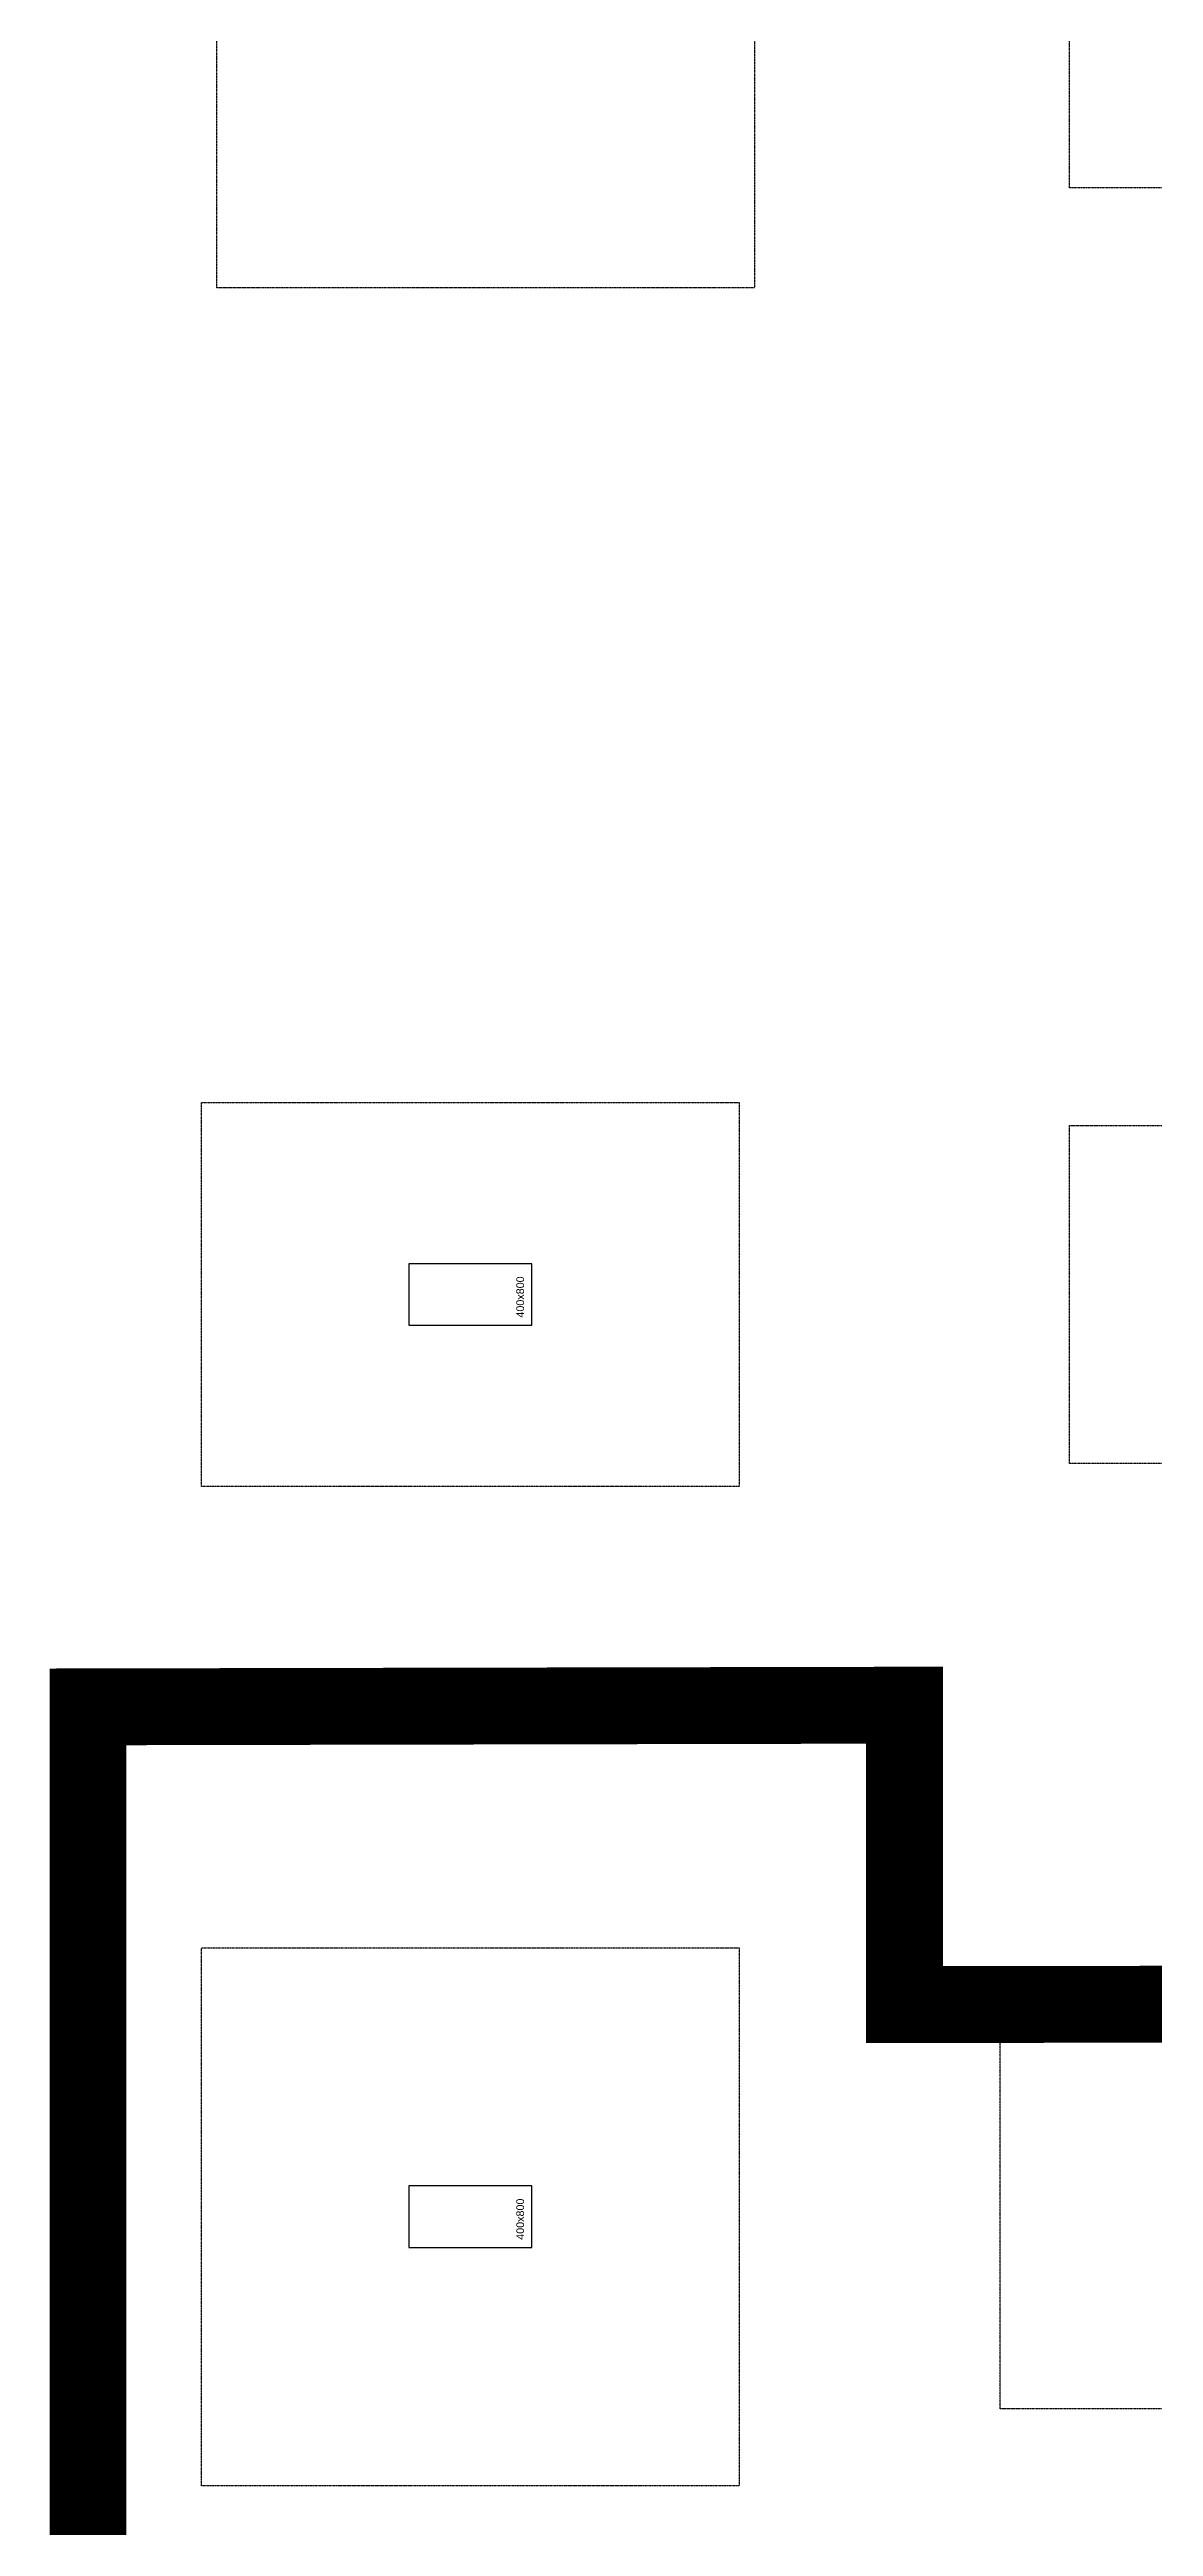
# Model space of a CAD drawing. Header units: millimetres. Extents: x 91591 to 1353697, y 75729 to 160586.
# Drawn here: x 741941 to 749127, y 127300 to 143415 of the extents above; entities that cross this region are included whole.
import ezdxf

# ---------------------------------------------------------------- set-up
doc = ezdxf.new("R2010")
doc.units = ezdxf.units.MM
doc.linetypes.add('HID', pattern=[2.5, 1.5, -1])
doc.linetypes.add('HIDDEN', pattern=[0.375, 0.25, -0.125])
for name, color, linetype in [('-S_F', 7, 'Continuous'), ('8', 8, 'Continuous'), ('XR-지하주차장$0$AA-COL', 2, 'Continuous'), ('기초', 7, 'Continuous')]:
    doc.layers.add(name, color=color, linetype=linetype)
doc.styles.add('XR-지하주차장$0$Standard', font='arial.ttf')

# ---------------------------------------------------------------- blocks, each defined once
blk = doc.blocks.new('zw$D357')
at = {"layer": '-S_F', "linetype": 'HIDDEN', "lineweight": -3}
for points in [[(-55659.62759541021, -376.65348206833), (-52159.62759541022, -376.65348206833), (-52159.62759541022, -3876.653482068331), (-55659.62759541021, -3876.653482068331)], [(-50109.62759540649, -1026.653482069261), (-47109.62759540649, -1026.653482069261), (-47109.62759540649, -3226.653482069262), (-50109.62759540649, -3226.653482069262)], [(-55759.62759540718, -9176.65348206833), (-52259.62759540719, -9176.65348206833), (-52259.62759540719, -11676.65348206833), (-55759.62759540718, -11676.65348206833)], [(-50109.62759540719, -9326.653482069261), (-47109.62759540719, -9326.653482069261), (-47109.62759540719, -11526.65348206926), (-50109.62759540719, -11526.65348206926)], [(-55759.62759540718, -14676.65348206833), (-52259.62759540719, -14676.65348206833), (-52259.62759540719, -18176.65348206833), (-55759.62759540718, -18176.65348206833)], [(-50559.62759540393, -15176.65344467666), (-46659.62759540393, -15176.65344467666), (-46659.62759540393, -17676.65344467666), (-50559.62759540393, -17676.65344467666)]]:
    blk.add_lwpolyline(points, close=True, dxfattribs=at)
at = {"layer": 'XR-지하주차장$0$AA-COL'}
for points in [[(-53609.62759540369, -10626.76495500095), (-53609.62759540369, -10226.76495500095), (-54409.6275954037, -10226.76495500095), (-54409.6275954037, -10626.76495500095)], [(-53609.62759540369, -16626.76495500095), (-53609.62759540369, -16226.76495500095), (-54409.6275954037, -16226.76495500095), (-54409.6275954037, -16626.76495500095)]]:
    blk.add_lwpolyline(points, close=True, dxfattribs=at)
at = {"layer": '기초', "color": 6, "linetype": 'HID', "ltscale": 3, "const_width": 500}
blk.add_lwpolyline([(-56498.19192278548, -55179.49009371176), (-56497.66029514815, -13109.48375289421), (-51183.36221641278, -13098.65892140847), (-51183.36221641255, -15034.76066461298), (-51183.34348332206, -15034.76066461298), (-51183.34348332206, -15046.77595059294), (-37284.86666548718, -15025.10676782392), (-37297.86901842244, -6685.479806887918), (-14909.64353988901, -6684.054340347647), (-14909.64353988901, -24464.4900604235), (-14909.62480679829, -24464.49006084446), (-14909.62480679829, -24476.50534640346), (-13109.20024625421, -24476.54583629407), (-13108.92086913786, -55179.49009371176)], close=True, dxfattribs=at)
at = {"layer": 'Defpoints', "style": 'XR-지하주차장$0$Standard'}
for p in [(-53659.62759540369, -10576.76495500095), (-53659.62759540369, -16576.76495500095)]:
    blk.add_text('400x800', height=50, rotation=90, dxfattribs=at).set_placement(p)

msp = doc.modelspace()

# ---------------------------------------------------------------- block references
at = {"layer": '8'}
msp.add_blockref('zw$D357', (798688.989296599, 145741.8179736723), dxfattribs=at)

doc.saveas('drawing.dxf')
